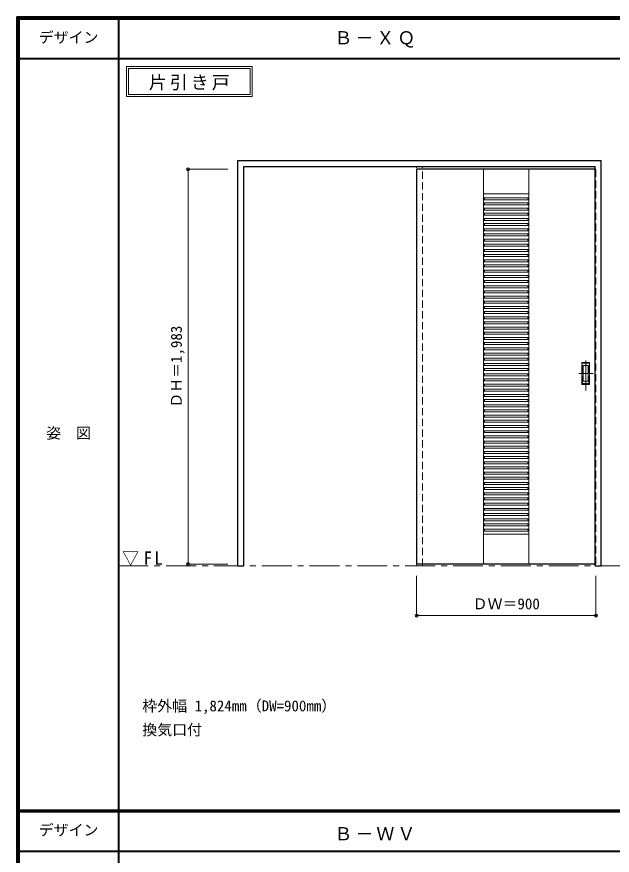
# Model space of a CAD drawing. Units: millimetres, scale not verified. Extents: x -6000 to 5700, y -4307 to 4260.
# Drawn here: x -6000 to -3011, y -36 to 4175 of the extents above; entities that cross this region are included whole.
import ezdxf
from ezdxf.enums import TextEntityAlignment as Align

# ---------------------------------------------------------------- set-up
doc = ezdxf.new("R2010")
doc.units = ezdxf.units.MM
doc.header["$LTSCALE"] = 30
doc.header["$PDMODE"] = 32
doc.header["$PDSIZE"] = 15
doc.linetypes.add('CHAIN1', pattern=[8, 5, -1, 1, -1])
doc.linetypes.add('DASHED1', pattern=[1.8, 1.2, -0.6])
for name, color, linetype, lineweight in [('0-1_通り芯', 7, 'CHAIN1', 18), ('0-2_扉', 4, 'DASHED1', 9), ('0-3_仕上げ', 4, 'Continuous', 9), ('0-4_枠', 3, 'Continuous', 25), ('0-6_引手', 7, 'Continuous', 18), ('0-A_文字', 7, 'Continuous', 18), ('0-B_寸法', 7, 'Continuous', 9), ('F-1_枠', 6, 'Continuous', 40)]:
    doc.layers.add(name, color=color, linetype=linetype, lineweight=lineweight)
doc.layers.add('F-A_文字', color=7, linetype='Continuous')
doc.styles.add('ＭＳ ゴシック', font='')
doc.styles.get('ＭＳ ゴシック').set_extended_font_data('MS Gothic')

msp = doc.modelspace()

# ---------------------------------------------------------------- linework, layer by layer
at = {"layer": '0-1_通り芯'}
msp.add_line((-5490, 1418), (5690, 1418), dxfattribs=at)
at = {"layer": '0-2_扉'}
for p, q in [((-3993, 3409.5), (-3993, 3405.5)), ((-3096, 3409.5), (-3093, 3409.5)), ((-3093, 1426.5), (-3093, 3409.5)), ((-3096, 1426.5), (-3093, 1426.5))]:
    msp.add_line(p, q, dxfattribs=at)
at = {"layer": '0-2_扉', "color": 3, "linetype": 'Continuous', "lineweight": 25}
for p, q in [((-3096, 3409.5), (-3993, 3409.5)), ((-3993, 3409.5), (-3993, 1426.5)), ((-3096, 1426.5), (-3993, 1426.5))]:
    msp.add_line(p, q, dxfattribs=at)
at = {"layer": '0-3_仕上げ', "color": 7, "lineweight": 18}
for p, q in [((-3657, 1426.5), (-3657, 3409.5)), ((-3429, 1426.5), (-3429, 3409.5)), ((-3657, 3286.5), (-3429, 3286.5)), ((-3657, 1576.5), (-3429, 1576.5))]:
    msp.add_line(p, q, dxfattribs=at)
at = {"layer": '0-3_仕上げ'}
for p, q in [((-3657, 3266.5), (-3429, 3266.5)), ((-3657, 3260.08), (-3652, 3260.08)), ((-3657, 3256.5), (-3429, 3256.5)), ((-3652, 3266.5), (-3652, 3260.08)), ((-3434, 3266.5), (-3434, 3260.08)), ((-3434, 3260.08), (-3429, 3260.08)), ((-3657, 3240.5), (-3429, 3240.5)), ((-3657, 3234.08), (-3652, 3234.08)), ((-3657, 3230.5), (-3429, 3230.5)), ((-3657, 3214.5), (-3429, 3214.5)), ((-3657, 3208.08), (-3652, 3208.08)), ((-3657, 3204.5), (-3429, 3204.5)), ((-3652, 3240.5), (-3652, 3234.08)), ((-3652, 3214.5), (-3652, 3208.08)), ((-3434, 3240.5), (-3434, 3234.08)), ((-3434, 3234.08), (-3429, 3234.08)), ((-3434, 3214.5), (-3434, 3208.08)), ((-3434, 3208.08), (-3429, 3208.08)), ((-3657, 3188.5), (-3429, 3188.5)), ((-3657, 3182.08), (-3652, 3182.08)), ((-3657, 3178.5), (-3429, 3178.5)), ((-3657, 3162.5), (-3429, 3162.5)), ((-3652, 3188.5), (-3652, 3182.08)), ((-3652, 3162.5), (-3652, 3156.08)), ((-3434, 3188.5), (-3434, 3182.08)), ((-3434, 3182.08), (-3429, 3182.08)), ((-3434, 3162.5), (-3434, 3156.08)), ((-3657, 3156.08), (-3652, 3156.08)), ((-3657, 3152.5), (-3429, 3152.5)), ((-3657, 3136.5), (-3429, 3136.5)), ((-3657, 3130.08), (-3652, 3130.08)), ((-3657, 3126.5), (-3429, 3126.5)), ((-3652, 3136.5), (-3652, 3130.08)), ((-3434, 3156.08), (-3429, 3156.08)), ((-3434, 3136.5), (-3434, 3130.08)), ((-3434, 3130.08), (-3429, 3130.08)), ((-3657, 3110.5), (-3429, 3110.5)), ((-3657, 3104.08), (-3652, 3104.08)), ((-3657, 3100.5), (-3429, 3100.5)), ((-3657, 3084.5), (-3429, 3084.5)), ((-3657, 3078.08), (-3652, 3078.08)), ((-3657, 3074.5), (-3429, 3074.5)), ((-3652, 3110.5), (-3652, 3104.08)), ((-3652, 3084.5), (-3652, 3078.08)), ((-3434, 3110.5), (-3434, 3104.08)), ((-3434, 3104.08), (-3429, 3104.08)), ((-3434, 3084.5), (-3434, 3078.08)), ((-3434, 3078.08), (-3429, 3078.08)), ((-3657, 3058.5), (-3429, 3058.5)), ((-3657, 3052.08), (-3652, 3052.08)), ((-3657, 3048.5), (-3429, 3048.5)), ((-3657, 3032.5), (-3429, 3032.5)), ((-3652, 3058.5), (-3652, 3052.08)), ((-3652, 3032.5), (-3652, 3026.08)), ((-3434, 3058.5), (-3434, 3052.08)), ((-3434, 3052.08), (-3429, 3052.08)), ((-3434, 3032.5), (-3434, 3026.08)), ((-3657, 3026.08), (-3652, 3026.08)), ((-3657, 3022.5), (-3429, 3022.5)), ((-3657, 3006.5), (-3429, 3006.5)), ((-3657, 3000.08), (-3652, 3000.08)), ((-3657, 2996.5), (-3429, 2996.5)), ((-3652, 3006.5), (-3652, 3000.08)), ((-3434, 3026.08), (-3429, 3026.08)), ((-3434, 3006.5), (-3434, 3000.08)), ((-3434, 3000.08), (-3429, 3000.08)), ((-3657, 2980.5), (-3429, 2980.5)), ((-3657, 2974.08), (-3652, 2974.08)), ((-3657, 2970.5), (-3429, 2970.5)), ((-3657, 2954.5), (-3429, 2954.5)), ((-3657, 2948.08), (-3652, 2948.08)), ((-3652, 2980.5), (-3652, 2974.08)), ((-3652, 2954.5), (-3652, 2948.08)), ((-3434, 2980.5), (-3434, 2974.08)), ((-3434, 2974.08), (-3429, 2974.08)), ((-3434, 2954.5), (-3434, 2948.08)), ((-3434, 2948.08), (-3429, 2948.08)), ((-3657, 2944.5), (-3429, 2944.5)), ((-3657, 2928.5), (-3429, 2928.5)), ((-3657, 2922.08), (-3652, 2922.08)), ((-3657, 2918.5), (-3429, 2918.5)), ((-3652, 2928.5), (-3652, 2922.08)), ((-3434, 2928.5), (-3434, 2922.08)), ((-3434, 2922.08), (-3429, 2922.08)), ((-3657, 2902.5), (-3429, 2902.5)), ((-3657, 2896.08), (-3652, 2896.08)), ((-3657, 2892.5), (-3429, 2892.5)), ((-3657, 2876.5), (-3429, 2876.5)), ((-3657, 2870.08), (-3652, 2870.08)), ((-3657, 2866.5), (-3429, 2866.5)), ((-3652, 2902.5), (-3652, 2896.08)), ((-3652, 2876.5), (-3652, 2870.08)), ((-3434, 2902.5), (-3434, 2896.08)), ((-3434, 2896.08), (-3429, 2896.08)), ((-3434, 2876.5), (-3434, 2870.08)), ((-3434, 2870.08), (-3429, 2870.08)), ((-3657, 2850.5), (-3429, 2850.5)), ((-3657, 2844.08), (-3652, 2844.08)), ((-3657, 2840.5), (-3429, 2840.5)), ((-3657, 2824.5), (-3429, 2824.5)), ((-3652, 2850.5), (-3652, 2844.08)), ((-3652, 2824.5), (-3652, 2818.08)), ((-3434, 2850.5), (-3434, 2844.08)), ((-3434, 2844.08), (-3429, 2844.08)), ((-3434, 2824.5), (-3434, 2818.08)), ((-3657, 2818.08), (-3652, 2818.08)), ((-3657, 2814.5), (-3429, 2814.5)), ((-3657, 2798.5), (-3429, 2798.5)), ((-3657, 2792.08), (-3652, 2792.08)), ((-3657, 2788.5), (-3429, 2788.5)), ((-3652, 2798.5), (-3652, 2792.08)), ((-3434, 2818.08), (-3429, 2818.08)), ((-3434, 2798.5), (-3434, 2792.08)), ((-3434, 2792.08), (-3429, 2792.08)), ((-3657, 2772.5), (-3429, 2772.5)), ((-3657, 2766.08), (-3652, 2766.08)), ((-3657, 2762.5), (-3429, 2762.5)), ((-3657, 2746.5), (-3429, 2746.5)), ((-3657, 2740.08), (-3652, 2740.08)), ((-3652, 2772.5), (-3652, 2766.08)), ((-3652, 2746.5), (-3652, 2740.08)), ((-3434, 2772.5), (-3434, 2766.08)), ((-3434, 2766.08), (-3429, 2766.08)), ((-3434, 2746.5), (-3434, 2740.08)), ((-3434, 2740.08), (-3429, 2740.08)), ((-3657, 2736.5), (-3429, 2736.5)), ((-3657, 2720.5), (-3429, 2720.5)), ((-3657, 2714.08), (-3652, 2714.08)), ((-3657, 2710.5), (-3429, 2710.5)), ((-3652, 2720.5), (-3652, 2714.08)), ((-3434, 2720.5), (-3434, 2714.08)), ((-3434, 2714.08), (-3429, 2714.08)), ((-3657, 2694.5), (-3429, 2694.5)), ((-3657, 2688.08), (-3652, 2688.08)), ((-3657, 2684.5), (-3429, 2684.5)), ((-3657, 2668.5), (-3429, 2668.5)), ((-3657, 2662.08), (-3652, 2662.08)), ((-3657, 2658.5), (-3429, 2658.5)), ((-3652, 2694.5), (-3652, 2688.08)), ((-3652, 2668.5), (-3652, 2662.08)), ((-3434, 2694.5), (-3434, 2688.08)), ((-3434, 2688.08), (-3429, 2688.08)), ((-3434, 2668.5), (-3434, 2662.08)), ((-3434, 2662.08), (-3429, 2662.08)), ((-3657, 2642.5), (-3429, 2642.5)), ((-3657, 2636.08), (-3652, 2636.08)), ((-3657, 2632.5), (-3429, 2632.5)), ((-3657, 2616.5), (-3429, 2616.5)), ((-3652, 2642.5), (-3652, 2636.08)), ((-3652, 2616.5), (-3652, 2610.08)), ((-3434, 2642.5), (-3434, 2636.08)), ((-3434, 2636.08), (-3429, 2636.08)), ((-3434, 2616.5), (-3434, 2610.08)), ((-3657, 2610.08), (-3652, 2610.08)), ((-3657, 2606.5), (-3429, 2606.5)), ((-3657, 2590.5), (-3429, 2590.5)), ((-3657, 2584.08), (-3652, 2584.08)), ((-3657, 2580.5), (-3429, 2580.5)), ((-3652, 2590.5), (-3652, 2584.08)), ((-3434, 2610.08), (-3429, 2610.08)), ((-3434, 2590.5), (-3434, 2584.08)), ((-3434, 2584.08), (-3429, 2584.08)), ((-3657, 2564.5), (-3429, 2564.5)), ((-3657, 2558.08), (-3652, 2558.08)), ((-3657, 2554.5), (-3429, 2554.5)), ((-3657, 2538.5), (-3429, 2538.5)), ((-3657, 2532.08), (-3652, 2532.08)), ((-3657, 2528.5), (-3429, 2528.5)), ((-3652, 2564.5), (-3652, 2558.08)), ((-3652, 2538.5), (-3652, 2532.08)), ((-3434, 2564.5), (-3434, 2558.08)), ((-3434, 2558.08), (-3429, 2558.08)), ((-3434, 2538.5), (-3434, 2532.08)), ((-3434, 2532.08), (-3429, 2532.08)), ((-3657, 2512.5), (-3429, 2512.5)), ((-3657, 2506.08), (-3652, 2506.08)), ((-3657, 2502.5), (-3429, 2502.5)), ((-3657, 2486.5), (-3429, 2486.5)), ((-3652, 2512.5), (-3652, 2506.08)), ((-3652, 2486.5), (-3652, 2480.08)), ((-3434, 2512.5), (-3434, 2506.08)), ((-3434, 2506.08), (-3429, 2506.08)), ((-3434, 2486.5), (-3434, 2480.08)), ((-3657, 2480.08), (-3652, 2480.08)), ((-3657, 2476.5), (-3429, 2476.5)), ((-3657, 2460.5), (-3429, 2460.5)), ((-3657, 2454.08), (-3652, 2454.08)), ((-3657, 2450.5), (-3429, 2450.5)), ((-3652, 2460.5), (-3652, 2454.08)), ((-3434, 2480.08), (-3429, 2480.08)), ((-3434, 2460.5), (-3434, 2454.08)), ((-3434, 2454.08), (-3429, 2454.08)), ((-3657, 2434.5), (-3429, 2434.5)), ((-3657, 2428.08), (-3652, 2428.08)), ((-3657, 2424.5), (-3429, 2424.5)), ((-3657, 2408.5), (-3429, 2408.5)), ((-3657, 2402.08), (-3652, 2402.08)), ((-3652, 2434.5), (-3652, 2428.08)), ((-3652, 2408.5), (-3652, 2402.08)), ((-3434, 2434.5), (-3434, 2428.08)), ((-3434, 2428.08), (-3429, 2428.08)), ((-3434, 2408.5), (-3434, 2402.08)), ((-3434, 2402.08), (-3429, 2402.08)), ((-3657, 2398.5), (-3429, 2398.5)), ((-3657, 2382.5), (-3429, 2382.5)), ((-3657, 2376.08), (-3652, 2376.08)), ((-3657, 2372.5), (-3429, 2372.5)), ((-3652, 2382.5), (-3652, 2376.08)), ((-3434, 2382.5), (-3434, 2376.08)), ((-3434, 2376.08), (-3429, 2376.08)), ((-3657, 2356.5), (-3429, 2356.5)), ((-3657, 2350.08), (-3652, 2350.08)), ((-3657, 2346.5), (-3429, 2346.5)), ((-3657, 2330.5), (-3429, 2330.5)), ((-3657, 2324.08), (-3652, 2324.08)), ((-3657, 2320.5), (-3429, 2320.5)), ((-3652, 2356.5), (-3652, 2350.08)), ((-3652, 2330.5), (-3652, 2324.08)), ((-3434, 2356.5), (-3434, 2350.08)), ((-3434, 2350.08), (-3429, 2350.08)), ((-3434, 2330.5), (-3434, 2324.08)), ((-3434, 2324.08), (-3429, 2324.08)), ((-3657, 2304.5), (-3429, 2304.5)), ((-3657, 2298.08), (-3652, 2298.08)), ((-3657, 2294.5), (-3429, 2294.5)), ((-3657, 2278.5), (-3429, 2278.5)), ((-3652, 2304.5), (-3652, 2298.08)), ((-3652, 2278.5), (-3652, 2272.08)), ((-3434, 2304.5), (-3434, 2298.08)), ((-3434, 2298.08), (-3429, 2298.08)), ((-3434, 2278.5), (-3434, 2272.08)), ((-3657, 2272.08), (-3652, 2272.08)), ((-3657, 2268.5), (-3429, 2268.5)), ((-3657, 2252.5), (-3429, 2252.5)), ((-3657, 2246.08), (-3652, 2246.08)), ((-3657, 2242.5), (-3429, 2242.5)), ((-3652, 2252.5), (-3652, 2246.08)), ((-3434, 2272.08), (-3429, 2272.08)), ((-3434, 2252.5), (-3434, 2246.08)), ((-3434, 2246.08), (-3429, 2246.08)), ((-3657, 2226.5), (-3429, 2226.5)), ((-3657, 2220.08), (-3652, 2220.08)), ((-3657, 2216.5), (-3429, 2216.5)), ((-3657, 2200.5), (-3429, 2200.5)), ((-3657, 2194.08), (-3652, 2194.08)), ((-3657, 2190.5), (-3429, 2190.5)), ((-3652, 2226.5), (-3652, 2220.08)), ((-3652, 2200.5), (-3652, 2194.08)), ((-3434, 2226.5), (-3434, 2220.08)), ((-3434, 2220.08), (-3429, 2220.08)), ((-3434, 2200.5), (-3434, 2194.08)), ((-3434, 2194.08), (-3429, 2194.08)), ((-3657, 2174.5), (-3429, 2174.5)), ((-3657, 2168.08), (-3652, 2168.08)), ((-3657, 2164.5), (-3429, 2164.5)), ((-3657, 2148.5), (-3429, 2148.5)), ((-3652, 2174.5), (-3652, 2168.08)), ((-3652, 2148.5), (-3652, 2142.08)), ((-3434, 2174.5), (-3434, 2168.08)), ((-3434, 2168.08), (-3429, 2168.08)), ((-3434, 2148.5), (-3434, 2142.08)), ((-3657, 2142.08), (-3652, 2142.08)), ((-3657, 2138.5), (-3429, 2138.5)), ((-3657, 2122.5), (-3429, 2122.5)), ((-3657, 2116.08), (-3652, 2116.08)), ((-3657, 2112.5), (-3429, 2112.5)), ((-3652, 2122.5), (-3652, 2116.08)), ((-3434, 2142.08), (-3429, 2142.08)), ((-3434, 2122.5), (-3434, 2116.08)), ((-3434, 2116.08), (-3429, 2116.08)), ((-3657, 2096.5), (-3429, 2096.5)), ((-3657, 2090.08), (-3652, 2090.08)), ((-3657, 2086.5), (-3429, 2086.5)), ((-3657, 2070.5), (-3429, 2070.5)), ((-3657, 2064.08), (-3652, 2064.08)), ((-3652, 2096.5), (-3652, 2090.08)), ((-3652, 2070.5), (-3652, 2064.08)), ((-3434, 2096.5), (-3434, 2090.08)), ((-3434, 2090.08), (-3429, 2090.08)), ((-3434, 2070.5), (-3434, 2064.08)), ((-3434, 2064.08), (-3429, 2064.08)), ((-3657, 2060.5), (-3429, 2060.5)), ((-3657, 2044.5), (-3429, 2044.5)), ((-3657, 2038.08), (-3652, 2038.08)), ((-3657, 2034.5), (-3429, 2034.5)), ((-3652, 2044.5), (-3652, 2038.08)), ((-3434, 2044.5), (-3434, 2038.08)), ((-3434, 2038.08), (-3429, 2038.08)), ((-3657, 2018.5), (-3429, 2018.5)), ((-3657, 2012.08), (-3652, 2012.08)), ((-3657, 2008.5), (-3429, 2008.5)), ((-3657, 1992.5), (-3429, 1992.5)), ((-3657, 1986.08), (-3652, 1986.08)), ((-3657, 1982.5), (-3429, 1982.5)), ((-3652, 2018.5), (-3652, 2012.08)), ((-3652, 1992.5), (-3652, 1986.08)), ((-3434, 2018.5), (-3434, 2012.08)), ((-3434, 2012.08), (-3429, 2012.08)), ((-3434, 1992.5), (-3434, 1986.08)), ((-3434, 1986.08), (-3429, 1986.08)), ((-3657, 1966.5), (-3429, 1966.5)), ((-3657, 1960.08), (-3652, 1960.08)), ((-3657, 1956.5), (-3429, 1956.5)), ((-3657, 1940.5), (-3429, 1940.5)), ((-3652, 1966.5), (-3652, 1960.08)), ((-3652, 1940.5), (-3652, 1934.08)), ((-3434, 1966.5), (-3434, 1960.08)), ((-3434, 1960.08), (-3429, 1960.08)), ((-3434, 1940.5), (-3434, 1934.08)), ((-3657, 1934.08), (-3652, 1934.08)), ((-3657, 1930.5), (-3429, 1930.5)), ((-3657, 1914.5), (-3429, 1914.5)), ((-3657, 1908.08), (-3652, 1908.08)), ((-3657, 1904.5), (-3429, 1904.5)), ((-3652, 1914.5), (-3652, 1908.08)), ((-3434, 1934.08), (-3429, 1934.08)), ((-3434, 1914.5), (-3434, 1908.08)), ((-3434, 1908.08), (-3429, 1908.08)), ((-3657, 1888.5), (-3429, 1888.5)), ((-3657, 1882.08), (-3652, 1882.08)), ((-3657, 1878.5), (-3429, 1878.5)), ((-3657, 1862.5), (-3429, 1862.5)), ((-3657, 1856.08), (-3652, 1856.08)), ((-3652, 1888.5), (-3652, 1882.08)), ((-3652, 1862.5), (-3652, 1856.08)), ((-3434, 1888.5), (-3434, 1882.08)), ((-3434, 1882.08), (-3429, 1882.08)), ((-3434, 1862.5), (-3434, 1856.08)), ((-3434, 1856.08), (-3429, 1856.08)), ((-3657, 1852.5), (-3429, 1852.5)), ((-3657, 1836.5), (-3429, 1836.5)), ((-3657, 1830.08), (-3652, 1830.08)), ((-3657, 1826.5), (-3429, 1826.5)), ((-3652, 1836.5), (-3652, 1830.08)), ((-3434, 1836.5), (-3434, 1830.08)), ((-3434, 1830.08), (-3429, 1830.08)), ((-3657, 1810.5), (-3429, 1810.5)), ((-3657, 1804.08), (-3652, 1804.08)), ((-3657, 1800.5), (-3429, 1800.5)), ((-3657, 1784.5), (-3429, 1784.5)), ((-3657, 1778.08), (-3652, 1778.08)), ((-3657, 1774.5), (-3429, 1774.5)), ((-3652, 1810.5), (-3652, 1804.08)), ((-3652, 1784.5), (-3652, 1778.08)), ((-3434, 1810.5), (-3434, 1804.08)), ((-3434, 1804.08), (-3429, 1804.08)), ((-3434, 1784.5), (-3434, 1778.08)), ((-3434, 1778.08), (-3429, 1778.08)), ((-3657, 1758.5), (-3429, 1758.5)), ((-3657, 1752.08), (-3652, 1752.08)), ((-3657, 1748.5), (-3429, 1748.5)), ((-3657, 1732.5), (-3429, 1732.5)), ((-3652, 1758.5), (-3652, 1752.08)), ((-3652, 1732.5), (-3652, 1726.08)), ((-3434, 1758.5), (-3434, 1752.08)), ((-3434, 1752.08), (-3429, 1752.08)), ((-3434, 1732.5), (-3434, 1726.08)), ((-3657, 1726.08), (-3652, 1726.08)), ((-3657, 1722.5), (-3429, 1722.5)), ((-3657, 1706.5), (-3429, 1706.5)), ((-3657, 1700.08), (-3652, 1700.08)), ((-3657, 1696.5), (-3429, 1696.5)), ((-3652, 1706.5), (-3652, 1700.08)), ((-3434, 1726.08), (-3429, 1726.08)), ((-3434, 1706.5), (-3434, 1700.08)), ((-3434, 1700.08), (-3429, 1700.08)), ((-3657, 1680.5), (-3429, 1680.5)), ((-3657, 1674.08), (-3652, 1674.08)), ((-3657, 1670.5), (-3429, 1670.5)), ((-3657, 1654.5), (-3429, 1654.5)), ((-3657, 1648.08), (-3652, 1648.08)), ((-3657, 1644.5), (-3429, 1644.5)), ((-3652, 1680.5), (-3652, 1674.08)), ((-3652, 1654.5), (-3652, 1648.08)), ((-3434, 1680.5), (-3434, 1674.08)), ((-3434, 1674.08), (-3429, 1674.08)), ((-3434, 1654.5), (-3434, 1648.08)), ((-3434, 1648.08), (-3429, 1648.08)), ((-3657, 1628.5), (-3429, 1628.5)), ((-3657, 1622.08), (-3652, 1622.08)), ((-3657, 1618.5), (-3429, 1618.5)), ((-3657, 1602.5), (-3429, 1602.5)), ((-3652, 1628.5), (-3652, 1622.08)), ((-3652, 1602.5), (-3652, 1596.08)), ((-3434, 1628.5), (-3434, 1622.08)), ((-3434, 1622.08), (-3429, 1622.08)), ((-3434, 1602.5), (-3434, 1596.08)), ((-3657, 1596.08), (-3652, 1596.08)), ((-3657, 1592.5), (-3429, 1592.5)), ((-3434, 1596.08), (-3429, 1596.08))]:
    msp.add_line(p, q, dxfattribs=at)
at = {"layer": '0-4_枠'}
for p, q in [((-4890, 1418), (-4890, 3453)), ((-4890, 3453), (-3066, 3453)), ((-3066, 1418), (-3066, 3453)), ((-4860, 3423), (-3096, 3423)), ((-3096, 1418), (-3096, 3423)), ((-3096, 1418), (-3066, 1418))]:
    msp.add_line(p, q, dxfattribs=at)
at = {"layer": '0-4_枠', "color": 4, "linetype": 'DASHED1', "lineweight": 9}
for p, q in [((-3993, 1418), (-3993, 3423)), ((-3963, 1418), (-3963, 3423)), ((-3993, 1418), (-3963, 1418))]:
    msp.add_line(p, q, dxfattribs=at)
at = {"layer": '0-4_枠'}
msp.add_lwpolyline([(-4890, 1418), (-4860, 1418), (-4860, 3423)], dxfattribs=at)
at = {"layer": '0-6_引手', "linetype": 'CHAIN1'}
for p, q in [((-3144, 2298.77), (-3144, 2469.62)), ((-3105.93, 2384), (-3178.44, 2384))]:
    msp.add_line(p, q, dxfattribs=at)
at = {"layer": '0-6_引手'}
for p, q in [((-3125, 2439), (-3163, 2439)), ((-3163, 2329), (-3163, 2439)), ((-3131.5, 2423), (-3156.5, 2423)), ((-3156.5, 2345), (-3156.5, 2423)), ((-3131.5, 2345), (-3131.5, 2423)), ((-3125, 2329), (-3125, 2439)), ((-3125, 2329), (-3163, 2329)), ((-3131.5, 2345), (-3156.5, 2345))]:
    msp.add_line(p, q, dxfattribs=at)
at = {"layer": '0-6_引手', "linetype": 'DASHED1'}
for p, q in [((-3160, 2333), (-3160, 2435)), ((-3128, 2333), (-3160, 2333))]:
    msp.add_line(p, q, dxfattribs=at)
msp.add_lwpolyline([(-3128, 2333), (-3128, 2435), (-3160, 2435)], dxfattribs=at)
at = {"layer": '0-A_文字'}
for p, q in [((-5450, 3925), (-5450, 3775)), ((-5440, 3915), (-5440, 3785)), ((-5440, 3915), (-4828.97, 3915)), ((-4828.97, 3915), (-4828.97, 3785)), ((-5450, 3775), (-4818.97, 3775)), ((-5440, 3785), (-4828.97, 3785))]:
    msp.add_line(p, q, dxfattribs=at)
msp.add_lwpolyline([(-5450, 3925), (-4818.97, 3925), (-4818.97, 3775)], dxfattribs=at)
at = {"layer": '0-B_寸法', "color": 4}
for p, q in [((-5140, 3409.5), (-5140, 1426.5)), ((-5140, 3409.5), (-4940, 3409.5)), ((-5140, 1426.5), (-4940, 1426.5)), ((-3993, 1168), (-3993, 1368)), ((-3093, 1168), (-3093, 1368)), ((-3093, 1168), (-3993, 1168))]:
    msp.add_line(p, q, dxfattribs=at)
at = {"layer": '0-B_寸法'}
for p in [(-5140, 3409.5), (-5140, 1426.5), (-3993, 1168), (-3093, 1168)]:
    msp.add_point(p, dxfattribs=at)
at = {"layer": 'F-1_枠'}
for p, q in [((-6000, 4175), (5700, 4175)), ((-6000, 4175), (-6000, -4205)), ((-6000, 4170), (5700, 4170)), ((-5995, 4175), (-5995, -4205)), ((-5990, 4175), (-5990, -4205)), ((-5490, 4175), (-5490, -3790)), ((-6000, 4165), (5700, 4165)), ((-6000, 3965), (5700, 3965)), ((-6000, 190.5), (5700, 190.5)), ((-6000, 187.5), (5700, 187.5)), ((-6000, 184.5), (5700, 184.5)), ((-6000, -15.5), (5700, -15.5))]:
    msp.add_line(p, q, dxfattribs=at)

# ---------------------------------------------------------------- texts
at = {"layer": '0-A_文字', "style": 'ＭＳ ゴシック'}
for s, p in [('枠外幅 1,824mm（DW=900mm）', (-5370, 670.5)), ('換気口付', (-5370, 550.5))]:
    msp.add_text(s, height=54.99, dxfattribs=at).set_placement(p, align=Align.BOTTOM_LEFT)
at = {"layer": '0-A_文字', "char_height": 65.98, "attachment_point": 7, "style": 'ＭＳ ゴシック'}
for s, insert in [('\\T1.17;Ｂ－ＸＱ', (-4405.5, 4020)), ('\\T1.17;片引き戸', (-5336.98, 3805)), ('\\T1.26;\\W0.95;▽FL', (-5471.25, 1418)), ('\\T1.17;Ｂ－ＷＶ', (-4405.5, 39.5))]:
    msp.add_mtext(s, dxfattribs=dict(at, insert=insert))
at = {"layer": '0-B_寸法', "style": 'ＭＳ ゴシック'}
msp.add_text('ＤＨ＝1,983', height=54.99, rotation=90, dxfattribs=at).set_placement((-5155, 2211.75), align=Align.BOTTOM_LEFT)
msp.add_text('ＤＷ＝900', height=54.99, dxfattribs=at).set_placement((-3711.75, 1183), align=Align.BOTTOM_LEFT)
at = {"layer": 'F-A_文字', "style": 'ＭＳ ゴシック'}
for s, p in [('デザイン', (-5890, 4027.5)), ('姿\u3000図', (-5852.5, 2040.25)), ('デザイン', (-5890, 47))]:
    msp.add_text(s, height=54.99, dxfattribs=at).set_placement(p, align=Align.BOTTOM_LEFT)

doc.saveas('drawing.dxf')
